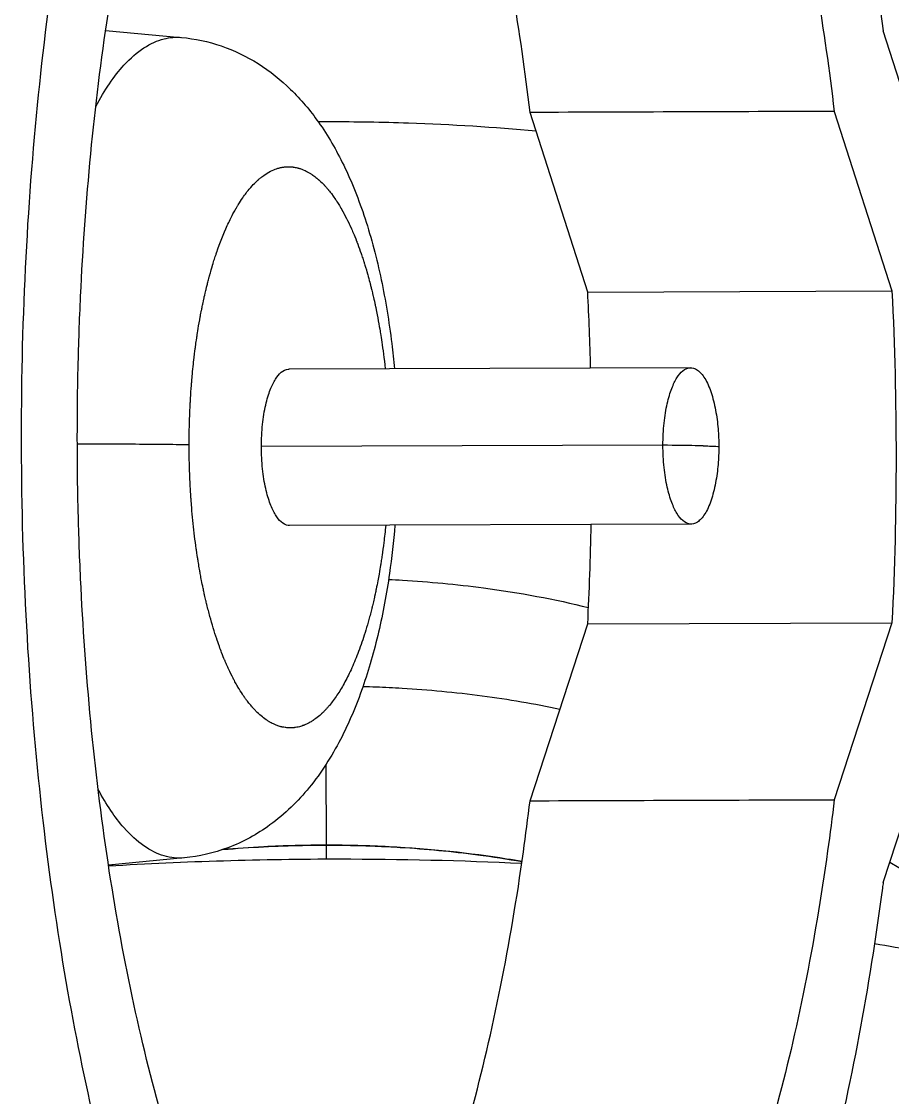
# Model space of a CAD drawing. Header units: millimetres. Extents: x 48717 to 75522, y 76128 to 88842.
# Drawn here: x 57365.8 to 57432.7, y 81405 to 81487.5 of the extents above; entities that cross this region are included whole.
import ezdxf

# ---------------------------------------------------------------- set-up
doc = ezdxf.new("R2010")
doc.units = ezdxf.units.MM
doc.layers.add('Top (Plan) View2-DV20-S1B-001a', color=140, linetype='Continuous')

# ---------------------------------------------------------------- blocks, each defined once
blk = doc.blocks.new('*U750')
at = {"layer": 'Top (Plan) View2-DV20-S1B-001a', "color": 0, "linetype": 'ByBlock', "lineweight": -2}
for p, q in [((57372.287, 81486.843), (57378.066, 81486.322)), ((57436.682, 81472.184), (57431.978, 81486.816)), ((57409.298, 81466.787), (57404.868, 81480.565)), ((57428.22, 81480.647), (57432.65, 81466.869)), ((57409.298, 81466.787), (57432.65, 81466.869)), ((57417.195, 81460.98), (57386.37, 81460.872)), ((57415.073, 81455.032), (57384.248, 81454.924)), ((57417.236, 81448.98), (57386.412, 81448.872)), ((57409.298, 81441.319), (57432.65, 81441.401)), ((57432.65, 81441.401), (57428.221, 81427.837)), ((57404.869, 81427.755), (57409.298, 81441.319)), ((57431.979, 81421.49), (57436.682, 81435.893)), ((57378.284, 81423.366), (57372.511, 81422.804))]:
    blk.add_line(p, q, dxfattribs=at)
for start_param, end_param in [(-1.471952, -1.382193), (-1.772322, -1.654868)]:
    blk.add_ellipse((57393.039, 81454.443), major_axis=(-0.107, 65.698), ratio=0.252256, start_param=start_param, end_param=end_param, dxfattribs=at)
at = {"layer": 'Top (Plan) View2-DV20-S1B-001a', "color": 0, "linetype": 'ByBlock', "lineweight": -2, "extrusion": (0, 0, -1)}
blk.add_ellipse((57416.391, 81454.525), major_axis=(-0.107, 65.698), ratio=0.252256, start_param=1.382193, end_param=1.772322, dxfattribs=at)
at = {"layer": 'Top (Plan) View2-DV20-S1B-001a', "color": 0, "linetype": 'ByBlock', "lineweight": -2}
for points, knots in [([(57394.013, 81549.107), (57394.067, 81549.133), (57394.121, 81549.158), (57395.606, 81549.835), (57397.089, 81550.246), (57400.119, 81550.504), (57401.667, 81550.352), (57404.789, 81549.429), (57406.364, 81548.657), (57409.492, 81546.47), (57411.045, 81545.054), (57414.081, 81541.593), (57415.563, 81539.547), (57418.408, 81534.879), (57419.77, 81532.257), (57422.336, 81526.529), (57423.539, 81523.421), (57425.756, 81516.839), (57426.77, 81513.363), (57428.594, 81506.169), (57429.405, 81502.451), (57430.843, 81494.763), (57431.463, 81490.789), (57431.978, 81486.816)], [-3.843407, -3.843407, -3.843407, -3.843407, -3.832315, -3.832315, -3.537522, -3.537522, -3.242728, -3.242728, -2.947935, -2.947935, -2.653141, -2.653141, -2.358348, -2.358348, -2.063554, -2.063554, -1.768761, -1.768761, -1.473967, -1.473967, -1.179174, -1.179174, -0.873245, -0.873245, -0.873245, -0.873245]), ([(57393.957, 81536.865), (57394.445, 81537.133), (57394.936, 81537.367), (57396.777, 81538.111), (57398.145, 81538.397), (57400.883, 81538.44), (57402.254, 81538.197), (57406.31, 81536.689), (57408.939, 81534.643), (57411.972, 81531.043), (57412.565, 81530.27), (57414.303, 81527.824), (57415.403, 81526.022), (57417.015, 81522.971), (57417.547, 81521.896), (57419.111, 81518.503), (57420.114, 81516.018), (57422.01, 81510.64), (57422.903, 81507.747), (57424.956, 81500.085), (57426.028, 81495.101), (57427.408, 81486.871), (57427.848, 81483.78), (57428.22, 81480.647)], [1.300813, 1.300813, 1.300813, 1.300813, 1.481966, 1.481966, 1.975955, 1.975955, 2.469944, 2.469944, 3.457922, 3.457922, 3.704916, 3.704916, 4.198905, 4.198905, 4.445899, 4.445899, 4.939888, 4.939888, 5.433877, 5.433877, 6.17486, 6.17486, 6.602891, 6.602891, 6.602891, 6.602891]), ([(57404.868, 81480.565), (57404.496, 81483.699), (57404.056, 81486.79), (57402.676, 81495.02), (57401.605, 81500.004), (57399.551, 81507.665), (57398.658, 81510.558), (57397.098, 81514.985), (57396.462, 81516.637), (57395.808, 81518.199)], [-6.602891, -6.602891, -6.602891, -6.602891, -6.17486, -6.17486, -5.433877, -5.433877, -4.939888, -4.939888, -4.620736, -4.620736, -4.620736, -4.620736]), ([(57373.812, 81394.162), (57373.777, 81394.28), (57373.742, 81394.398), (57372.779, 81397.668), (57371.899, 81401.062), (57370.282, 81408.284), (57369.544, 81412.112), (57368.245, 81420.139), (57367.684, 81424.339), (57366.773, 81433.004), (57366.423, 81437.469), (57365.953, 81446.536), (57365.834, 81451.138), (57365.834, 81460.337), (57365.953, 81464.933), (57366.423, 81473.978), (57366.774, 81478.427), (57367.684, 81487.047), (57368.245, 81491.217), (57369.544, 81499.186), (57370.282, 81502.983), (57371.93, 81510.259), (57372.844, 81513.72), (57373.812, 81516.926)], [-3.843407, -3.843407, -3.843407, -3.843407, -3.832315, -3.832315, -3.537522, -3.537522, -3.242728, -3.242728, -2.947935, -2.947935, -2.653141, -2.653141, -2.358348, -2.358348, -2.063554, -2.063554, -1.768761, -1.768761, -1.473967, -1.473967, -1.179174, -1.179174, -0.873245, -0.873245, -0.873245, -0.873245]), ([(57377.626, 81400.057), (57377.296, 81401.108), (57376.974, 81402.184), (57375.81, 81406.283), (57375.028, 81409.458), (57373.625, 81416.078), (57373.005, 81419.523), (57371.413, 81430.104), (57370.711, 81437.488), (57370.286, 81446.617), (57370.224, 81448.438), (57370.098, 81453.857), (57370.098, 81457.413), (57370.223, 81462.826), (57370.286, 81464.644), (57370.542, 81470.109), (57370.801, 81473.767), (57371.502, 81481.015), (57371.943, 81484.605), (57373.271, 81493.36), (57374.268, 81498.414), (57376.113, 81505.816), (57376.846, 81508.405), (57377.626, 81510.85)], [1.300813, 1.300813, 1.300813, 1.300813, 1.481966, 1.481966, 1.975955, 1.975955, 2.469944, 2.469944, 3.457922, 3.457922, 3.704916, 3.704916, 4.198905, 4.198905, 4.445899, 4.445899, 4.939888, 4.939888, 5.433877, 5.433877, 6.17486, 6.17486, 6.602891, 6.602891, 6.602891, 6.602891]), ([(57371.534, 81481.018), (57372.211, 81482.292), (57373.905, 81484.777), (57376.207, 81486.247), (57377.677, 81486.356), (57378.12, 81486.317)], [0.15593087, 0.15593087, 0.15593087, 0.15593087, 0.1875, 0.22916667, 0.2475469, 0.2475469, 0.2475469, 0.2475469]), ([(57378.12, 81486.318), (57379.146, 81486.227), (57380.183, 81486.003), (57382.165, 81485.324), (57383.115, 81484.862), (57384.907, 81483.735), (57385.745, 81483.061), (57387.283, 81481.566), (57387.993, 81480.719), (57389.366, 81478.776), (57390, 81477.676), (57391.191, 81475.223), (57391.731, 81473.858), (57392.69, 81470.93), (57393.103, 81469.36), (57393.779, 81466.156), (57394.049, 81464.513), (57394.33, 81462.196), (57394.399, 81461.551), (57394.458, 81460.901)], [0, 0, 0, 0, 3.608126, 3.608126, 7.303982, 7.303982, 11.179911, 11.179911, 15.31664, 15.31664, 20.085424, 20.085424, 25.380582, 25.380582, 30.830068, 30.830068, 36.072437, 36.072437, 38.064029, 38.064029, 38.064029, 38.064029]), ([(57428.22, 81480.647), (57424.328, 81480.633), (57420.436, 81480.62), (57412.652, 81480.592), (57408.76, 81480.579), (57404.868, 81480.565)], [0, 0, 0, 0, 1.25, 1.25, 2.5, 2.5, 2.5, 2.5]), ([(57378.703, 81455.057), (57378.704, 81455.236), (57378.704, 81455.399), (57378.706, 81455.546), (57378.706, 81455.62), (57378.707, 81455.69), (57378.708, 81455.755), (57378.708, 81455.788), (57378.709, 81455.82), (57378.709, 81455.851), (57378.709, 81455.866), (57378.709, 81455.882), (57378.71, 81455.897), (57378.71, 81455.904), (57378.71, 81455.912), (57378.71, 81455.919), (57378.71, 81455.926), (57378.71, 81455.931), (57378.71, 81455.941), (57378.712, 81456.09), (57378.715, 81456.24), (57378.718, 81456.39), (57378.72, 81456.465), (57378.722, 81456.54), (57378.724, 81456.616), (57378.724, 81456.637), (57378.725, 81456.658), (57378.725, 81456.679), (57378.726, 81456.696), (57378.726, 81456.712), (57378.726, 81456.729), (57378.727, 81456.762), (57378.728, 81456.795), (57378.729, 81456.828), (57378.729, 81456.833), (57378.729, 81456.84), (57378.729, 81456.843), (57378.733, 81456.971), (57378.739, 81457.173), (57378.751, 81457.454), (57378.753, 81457.501), (57378.755, 81457.55), (57378.757, 81457.601), (57378.758, 81457.627), (57378.759, 81457.653), (57378.76, 81457.68), (57378.761, 81457.693), (57378.762, 81457.706), (57378.762, 81457.72), (57378.763, 81457.727), (57378.763, 81457.734), (57378.763, 81457.741), (57378.763, 81457.748), (57378.764, 81457.757), (57378.764, 81457.761), (57378.771, 81457.916), (57378.779, 81458.071), (57378.787, 81458.226), (57378.79, 81458.269), (57378.792, 81458.312), (57378.794, 81458.354), (57378.796, 81458.39), (57378.798, 81458.425), (57378.8, 81458.461), (57378.805, 81458.534), (57378.809, 81458.607), (57378.814, 81458.681), (57378.814, 81458.686), (57378.814, 81458.692), (57378.815, 81458.696), (57378.825, 81458.856), (57378.838, 81459.073), (57378.858, 81459.347), (57378.859, 81459.354), (57378.859, 81459.361), (57378.86, 81459.368), (57378.862, 81459.407), (57378.865, 81459.448), (57378.868, 81459.489), (57378.87, 81459.514), (57378.872, 81459.539), (57378.874, 81459.564), (57378.875, 81459.576), (57378.876, 81459.589), (57378.877, 81459.602), (57378.877, 81459.608), (57378.878, 81459.615), (57378.878, 81459.621), (57378.879, 81459.628), (57378.88, 81459.636), (57378.88, 81459.641), (57378.888, 81459.741), (57378.896, 81459.847), (57378.905, 81459.958), (57378.909, 81460.001), (57378.912, 81460.044), (57378.916, 81460.088), (57378.923, 81460.167), (57378.93, 81460.249), (57378.938, 81460.334), (57378.942, 81460.376), (57378.946, 81460.419), (57378.95, 81460.463), (57378.952, 81460.484), (57378.954, 81460.506), (57378.956, 81460.528), (57378.957, 81460.539), (57378.958, 81460.55), (57378.959, 81460.561), (57378.96, 81460.57), (57378.961, 81460.578), (57378.961, 81460.587), (57378.964, 81460.608), (57378.967, 81460.648), (57378.97, 81460.68), (57378.997, 81460.954), (57379.023, 81461.2), (57379.047, 81461.416), (57379.102, 81461.905), (57379.145, 81462.241), (57379.169, 81462.424), (57379.172, 81462.444), (57379.174, 81462.461), (57379.176, 81462.477), (57379.177, 81462.485), (57379.178, 81462.493), (57379.179, 81462.5), (57379.18, 81462.503), (57379.18, 81462.507), (57379.181, 81462.51), (57379.181, 81462.512), (57379.181, 81462.513), (57379.181, 81462.515), (57379.181, 81462.516), (57379.181, 81462.516), (57379.181, 81462.517), (57379.181, 81462.517), (57379.182, 81462.518), (57379.182, 81462.518), (57379.182, 81462.519), (57379.182, 81462.519), (57379.182, 81462.52), (57379.183, 81462.529), (57379.188, 81462.567), (57379.191, 81462.59), (57379.197, 81462.633), (57379.202, 81462.675), (57379.208, 81462.713), (57379.237, 81462.927), (57379.258, 81463.078), (57379.271, 81463.165), (57379.279, 81463.22), (57379.283, 81463.25), (57379.284, 81463.253), (57379.284, 81463.254), (57379.285, 81463.261), (57379.286, 81463.267), (57379.287, 81463.273), (57379.288, 81463.28), (57379.289, 81463.287), (57379.291, 81463.302), (57379.294, 81463.319), (57379.297, 81463.339), (57379.326, 81463.535), (57379.392, 81463.977), (57379.513, 81464.654), (57379.516, 81464.671), (57379.519, 81464.688), (57379.523, 81464.706), (57379.524, 81464.714), (57379.525, 81464.719), (57379.526, 81464.724), (57379.527, 81464.729), (57379.528, 81464.734), (57379.529, 81464.738), (57379.532, 81464.758), (57379.536, 81464.778), (57379.539, 81464.798), (57379.546, 81464.832), (57379.552, 81464.867), (57379.558, 81464.901), (57379.559, 81464.906), (57379.56, 81464.911), (57379.561, 81464.916), (57379.59, 81465.074), (57379.621, 81465.232), (57379.651, 81465.389), (57379.66, 81465.432), (57379.668, 81465.474), (57379.677, 81465.517), (57379.7, 81465.631), (57379.723, 81465.745), (57379.746, 81465.859), (57379.763, 81465.937), (57379.779, 81466.015), (57379.796, 81466.092), (57379.804, 81466.131), (57379.812, 81466.17), (57379.821, 81466.209), (57379.829, 81466.245), (57379.837, 81466.281), (57379.845, 81466.317), (57379.848, 81466.332), (57379.848, 81466.332), (57379.849, 81466.338), (57379.868, 81466.423), (57379.91, 81466.613), (57379.978, 81466.901), (57379.991, 81466.952), (57380.003, 81467.006), (57380.017, 81467.063), (57380.024, 81467.091), (57380.031, 81467.121), (57380.039, 81467.151), (57380.042, 81467.166), (57380.046, 81467.181), (57380.05, 81467.196), (57380.052, 81467.204), (57380.054, 81467.211), (57380.056, 81467.219), (57380.057, 81467.223), (57380.058, 81467.227), (57380.058, 81467.231), (57380.059, 81467.235), (57380.061, 81467.24), (57380.061, 81467.243), (57380.087, 81467.347), (57380.113, 81467.448), (57380.138, 81467.544), (57380.138, 81467.546), (57380.139, 81467.549), (57380.14, 81467.552), (57380.155, 81467.612), (57380.17, 81467.669), (57380.185, 81467.726), (57380.205, 81467.8), (57380.224, 81467.872), (57380.242, 81467.941), (57380.252, 81467.975), (57380.261, 81468.009), (57380.27, 81468.042), (57380.274, 81468.058), (57380.279, 81468.075), (57380.283, 81468.091), (57380.285, 81468.099), (57380.288, 81468.107), (57380.29, 81468.115), (57380.291, 81468.121), (57380.293, 81468.127), (57380.295, 81468.133), (57380.296, 81468.138), (57380.297, 81468.139), (57380.297, 81468.14), (57380.3, 81468.153), (57380.311, 81468.194), (57380.331, 81468.262), (57380.362, 81468.374), (57380.415, 81468.56), (57380.491, 81468.816), (57380.5, 81468.846), (57380.51, 81468.877), (57380.519, 81468.909), (57380.524, 81468.925), (57380.529, 81468.941), (57380.534, 81468.957), (57380.536, 81468.966), (57380.539, 81468.974), (57380.541, 81468.982), (57380.543, 81468.986), (57380.544, 81468.99), (57380.545, 81468.995), (57380.547, 81468.999), (57380.549, 81469.005), (57380.549, 81469.007), (57380.588, 81469.135), (57380.63, 81469.269), (57380.676, 81469.409), (57380.698, 81469.478), (57380.722, 81469.55), (57380.746, 81469.622), (57380.758, 81469.659), (57380.77, 81469.695), (57380.783, 81469.732), (57380.789, 81469.751), (57380.795, 81469.769), (57380.802, 81469.788), (57380.805, 81469.797), (57380.808, 81469.807), (57380.811, 81469.816), (57380.814, 81469.825), (57380.818, 81469.836), (57380.821, 81469.844), (57381.063, 81470.55), (57381.333, 81471.24), (57381.631, 81471.891), (57381.77, 81472.196), (57381.916, 81472.493), (57382.068, 81472.778), (57382.128, 81472.89), (57382.189, 81473.001), (57382.25, 81473.109), (57382.258, 81473.123), (57382.265, 81473.136), (57382.273, 81473.15), (57382.277, 81473.156), (57382.282, 81473.165), (57382.287, 81473.174), (57382.292, 81473.182), (57382.296, 81473.19), (57382.301, 81473.199), (57382.32, 81473.232), (57382.339, 81473.265), (57382.358, 81473.297), (57382.396, 81473.361), (57382.433, 81473.422), (57382.469, 81473.481), (57382.72, 81473.892), (57382.927, 81474.18), (57383.08, 81474.381), (57383.102, 81474.41), (57383.122, 81474.435), (57383.143, 81474.463), (57383.246, 81474.594), (57383.378, 81474.757), (57383.543, 81474.937), (57383.652, 81475.056), (57383.774, 81475.182), (57383.911, 81475.309), (57383.932, 81475.329), (57383.954, 81475.349), (57383.976, 81475.369), (57383.979, 81475.371), (57383.982, 81475.374), (57383.985, 81475.376), (57383.987, 81475.379), (57383.989, 81475.38), (57383.991, 81475.382), (57383.995, 81475.386), (57384, 81475.39), (57384.004, 81475.393), (57384.012, 81475.401), (57384.02, 81475.408), (57384.029, 81475.416), (57384.062, 81475.445), (57384.096, 81475.474), (57384.129, 81475.502), (57384.196, 81475.558), (57384.262, 81475.611), (57384.329, 81475.661), (57384.662, 81475.912), (57384.992, 81476.094), (57385.315, 81476.215), (57385.379, 81476.239), (57385.447, 81476.261), (57385.513, 81476.281), (57385.557, 81476.294), (57385.601, 81476.306), (57385.645, 81476.317), (57385.647, 81476.317), (57385.65, 81476.318), (57385.652, 81476.319), (57385.737, 81476.34), (57385.823, 81476.356), (57385.908, 81476.369), (57385.945, 81476.374), (57385.982, 81476.379), (57386.019, 81476.383), (57386.021, 81476.383), (57386.021, 81476.383), (57386.022, 81476.383), (57386.022, 81476.383), (57386.022, 81476.384), (57386.023, 81476.384), (57386.025, 81476.384), (57386.027, 81476.384), (57386.03, 81476.384), (57386.036, 81476.385), (57386.044, 81476.386), (57386.053, 81476.387), (57386.102, 81476.392), (57386.199, 81476.401), (57386.343, 81476.401), (57386.346, 81476.401), (57386.35, 81476.401), (57386.354, 81476.401), (57386.357, 81476.401), (57386.359, 81476.401), (57386.362, 81476.401), (57386.367, 81476.401), (57386.372, 81476.401), (57386.377, 81476.401), (57386.386, 81476.4), (57386.396, 81476.4), (57386.405, 81476.4), (57386.407, 81476.4), (57386.408, 81476.4), (57386.41, 81476.4), (57386.446, 81476.399), (57386.48, 81476.397), (57386.513, 81476.395), (57386.546, 81476.393), (57386.577, 81476.39), (57386.606, 81476.387), (57386.621, 81476.386), (57386.634, 81476.384), (57386.648, 81476.383), (57386.654, 81476.382), (57386.661, 81476.381), (57386.667, 81476.38), (57386.671, 81476.38), (57386.674, 81476.379), (57386.677, 81476.379), (57386.678, 81476.379), (57386.68, 81476.379), (57386.681, 81476.378), (57386.683, 81476.378), (57386.684, 81476.378), (57386.686, 81476.378), (57386.793, 81476.364), (57386.899, 81476.343), (57387.004, 81476.317), (57387.025, 81476.312), (57387.046, 81476.306), (57387.067, 81476.3), (57387.098, 81476.292), (57387.13, 81476.282), (57387.161, 81476.273), (57387.171, 81476.27), (57387.181, 81476.266), (57387.19, 81476.263), (57387.193, 81476.262), (57387.193, 81476.262), (57387.194, 81476.262), (57387.195, 81476.262), (57387.196, 81476.261), (57387.197, 81476.261), (57387.202, 81476.259), (57387.208, 81476.257), (57387.215, 81476.255), (57387.273, 81476.236), (57387.398, 81476.196), (57387.585, 81476.11), (57387.601, 81476.103), (57387.618, 81476.095), (57387.636, 81476.086), (57387.643, 81476.083), (57387.651, 81476.079), (57387.658, 81476.075), (57387.664, 81476.072), (57387.671, 81476.069), (57387.677, 81476.066), (57387.68, 81476.065), (57387.682, 81476.064), (57387.684, 81476.063), (57387.687, 81476.061), (57387.69, 81476.06), (57387.693, 81476.058), (57387.702, 81476.054), (57387.711, 81476.049), (57387.72, 81476.044), (57387.756, 81476.026), (57387.791, 81476.007), (57387.824, 81475.989), (57387.891, 81475.952), (57387.952, 81475.916), (57388.007, 81475.881), (57388.035, 81475.863), (57388.062, 81475.846), (57388.087, 81475.829), (57388.1, 81475.821), (57388.112, 81475.813), (57388.124, 81475.804), (57388.13, 81475.8), (57388.136, 81475.796), (57388.142, 81475.792), (57388.145, 81475.79), (57388.147, 81475.788), (57388.15, 81475.786), (57388.152, 81475.785), (57388.153, 81475.784), (57388.155, 81475.783), (57388.156, 81475.782), (57388.157, 81475.782), (57388.159, 81475.78), (57388.172, 81475.772), (57388.184, 81475.763), (57388.197, 81475.754), (57388.302, 81475.679), (57388.405, 81475.6), (57388.505, 81475.518), (57388.533, 81475.495), (57388.561, 81475.472), (57388.589, 81475.448), (57388.595, 81475.442), (57388.602, 81475.436), (57388.609, 81475.43), (57388.611, 81475.429), (57388.613, 81475.427), (57388.614, 81475.426), (57388.616, 81475.424), (57388.619, 81475.422), (57388.622, 81475.419), (57388.625, 81475.416), (57388.628, 81475.414), (57388.632, 81475.411), (57388.634, 81475.409), (57388.636, 81475.407), (57388.639, 81475.405), (57388.661, 81475.385), (57388.682, 81475.366), (57388.702, 81475.348), (57388.866, 81475.201), (57388.973, 81475.09), (57389.029, 81475.031), (57389.036, 81475.023), (57389.042, 81475.017), (57389.048, 81475.011), (57389.049, 81475.01), (57389.05, 81475.008), (57389.052, 81475.007), (57389.053, 81475.005), (57389.056, 81475.002), (57389.06, 81474.998), (57389.066, 81474.991), (57389.073, 81474.984), (57389.08, 81474.977), (57389.106, 81474.949), (57389.133, 81474.92), (57389.159, 81474.89), (57389.212, 81474.832), (57389.264, 81474.772), (57389.316, 81474.711), (57389.323, 81474.702), (57389.331, 81474.693), (57389.338, 81474.684), (57389.356, 81474.662), (57389.375, 81474.64), (57389.393, 81474.618), (57389.405, 81474.603), (57389.418, 81474.587), (57389.431, 81474.571), (57389.443, 81474.556), (57389.455, 81474.542), (57389.466, 81474.527), (57389.469, 81474.523), (57389.469, 81474.523), (57389.47, 81474.522), (57389.511, 81474.471), (57389.671, 81474.279), (57389.932, 81473.895), (57389.934, 81473.893), (57389.935, 81473.89), (57389.937, 81473.888), (57389.954, 81473.863), (57389.972, 81473.836), (57389.99, 81473.808), (57390, 81473.794), (57390.01, 81473.778), (57390.02, 81473.763), (57390.026, 81473.755), (57390.031, 81473.747), (57390.036, 81473.739), (57390.038, 81473.735), (57390.041, 81473.732), (57390.044, 81473.728), (57390.046, 81473.725), (57390.047, 81473.722), (57390.049, 81473.719), (57390.054, 81473.712), (57390.054, 81473.712), (57390.055, 81473.709), (57390.105, 81473.632), (57390.165, 81473.538), (57390.235, 81473.424), (57390.307, 81473.306), (57390.389, 81473.166), (57390.481, 81473.001), (57390.49, 81472.986), (57390.499, 81472.97), (57390.508, 81472.954), (57390.522, 81472.929), (57390.536, 81472.903), (57390.55, 81472.876), (57390.558, 81472.863), (57390.565, 81472.85), (57390.572, 81472.836), (57390.576, 81472.829), (57390.58, 81472.823), (57390.583, 81472.816), (57390.587, 81472.809), (57390.591, 81472.801), (57390.594, 81472.795), (57390.724, 81472.554), (57390.842, 81472.318), (57390.952, 81472.09), (57390.971, 81472.05), (57390.99, 81472.01), (57391.009, 81471.97), (57391.03, 81471.926), (57391.05, 81471.882), (57391.07, 81471.839), (57391.08, 81471.817), (57391.09, 81471.796), (57391.1, 81471.774), (57391.105, 81471.764), (57391.109, 81471.754), (57391.114, 81471.744), (57391.117, 81471.738), (57391.119, 81471.732), (57391.122, 81471.726), (57391.123, 81471.723), (57391.125, 81471.721), (57391.126, 81471.718), (57391.127, 81471.715), (57391.129, 81471.712), (57391.129, 81471.71), (57391.213, 81471.527), (57391.358, 81471.202), (57391.56, 81470.681), (57391.561, 81470.679), (57391.562, 81470.676), (57391.563, 81470.674), (57391.577, 81470.639), (57391.59, 81470.603), (57391.604, 81470.567), (57391.612, 81470.547), (57391.619, 81470.527), (57391.627, 81470.507), (57391.631, 81470.497), (57391.635, 81470.487), (57391.639, 81470.477), (57391.641, 81470.471), (57391.642, 81470.466), (57391.644, 81470.461), (57391.645, 81470.459), (57391.646, 81470.456), (57391.647, 81470.453), (57391.648, 81470.451), (57391.65, 81470.448), (57391.65, 81470.446), (57391.735, 81470.219), (57391.82, 81469.985), (57391.903, 81469.744), (57391.944, 81469.624), (57391.986, 81469.502), (57392.026, 81469.378), (57392.047, 81469.315), (57392.067, 81469.253), (57392.088, 81469.19), (57392.089, 81469.186), (57392.09, 81469.182), (57392.092, 81469.178), (57392.1, 81469.151), (57392.109, 81469.123), (57392.118, 81469.095), (57392.123, 81469.079), (57392.128, 81469.063), (57392.133, 81469.047), (57392.138, 81469.034), (57392.142, 81469.02), (57392.147, 81469.006), (57392.149, 81468.999), (57392.149, 81468.998), (57392.149, 81468.997), (57392.162, 81468.956), (57392.216, 81468.788), (57392.307, 81468.477), (57392.316, 81468.447), (57392.325, 81468.415), (57392.335, 81468.382), (57392.342, 81468.355), (57392.351, 81468.327), (57392.359, 81468.298), (57392.363, 81468.284), (57392.367, 81468.269), (57392.372, 81468.254), (57392.374, 81468.246), (57392.376, 81468.239), (57392.378, 81468.231), (57392.379, 81468.227), (57392.38, 81468.224), (57392.381, 81468.22), (57392.382, 81468.216), (57392.384, 81468.211), (57392.385, 81468.208), (57392.393, 81468.18), (57392.4, 81468.152), (57392.408, 81468.124), (57392.468, 81467.913), (57392.519, 81467.721), (57392.564, 81467.553), (57392.572, 81467.521), (57392.58, 81467.49), (57392.588, 81467.46), (57392.592, 81467.445), (57392.596, 81467.43), (57392.6, 81467.415), (57392.602, 81467.408), (57392.603, 81467.4), (57392.605, 81467.393), (57392.607, 81467.386), (57392.609, 81467.381), (57392.611, 81467.372), (57392.625, 81467.317), (57392.639, 81467.262), (57392.653, 81467.207), (57392.676, 81467.117), (57392.698, 81467.027), (57392.72, 81466.937), (57392.738, 81466.863), (57392.756, 81466.79), (57392.774, 81466.715), (57392.783, 81466.678), (57392.792, 81466.641), (57392.8, 81466.604), (57392.809, 81466.569), (57392.817, 81466.534), (57392.825, 81466.498), (57392.829, 81466.48), (57392.83, 81466.477), (57392.832, 81466.467), (57392.858, 81466.358), (57392.901, 81466.17), (57392.96, 81465.898), (57392.97, 81465.849), (57392.981, 81465.797), (57392.993, 81465.742), (57392.999, 81465.715), (57393.005, 81465.687), (57393.011, 81465.658), (57393.014, 81465.644), (57393.017, 81465.63), (57393.02, 81465.615), (57393.021, 81465.607), (57393.023, 81465.6), (57393.024, 81465.593), (57393.026, 81465.585), (57393.028, 81465.577), (57393.029, 81465.57), (57393.18, 81464.841), (57393.286, 81464.235), (57393.36, 81463.789), (57393.371, 81463.726), (57393.381, 81463.665), (57393.39, 81463.609), (57393.421, 81463.414), (57393.456, 81463.195), (57393.492, 81462.95), (57393.573, 81462.4), (57393.665, 81461.72), (57393.752, 81460.898)], [0, 0, 0, 0, 0.0039063, 0.0039063, 0.0039063, 0.0058594, 0.0058594, 0.0058594, 0.006836, 0.006836, 0.006836, 0.0073242, 0.0073242, 0.0073242, 0.0075684, 0.0075684, 0.0075684, 0.0078125, 0.0078125, 0.0078125, 0.0117188, 0.0117188, 0.0117188, 0.0136719, 0.0136719, 0.0136719, 0.0142165, 0.0142165, 0.0142165, 0.0146485, 0.0146485, 0.0146485, 0.015503, 0.015503, 0.015503, 0.015625, 0.015625, 0.015625, 0.021482, 0.021482, 0.021482, 0.022461, 0.022461, 0.022461, 0.0229493, 0.0229493, 0.0229493, 0.0231934, 0.0231934, 0.0231934, 0.0233155, 0.0233155, 0.0233155, 0.0234375, 0.0234375, 0.0234375, 0.0273438, 0.0273438, 0.0273438, 0.0284132, 0.0284132, 0.0284132, 0.0292969, 0.0292969, 0.0292969, 0.031128, 0.031128, 0.031128, 0.0312501, 0.0312501, 0.0312501, 0.0371094, 0.0371094, 0.0371094, 0.0372551, 0.0372551, 0.0372551, 0.038086, 0.038086, 0.038086, 0.0385743, 0.0385743, 0.0385743, 0.0388184, 0.0388184, 0.0388184, 0.0389405, 0.0389405, 0.0389405, 0.0390626, 0.0390626, 0.0390626, 0.0418914, 0.0418914, 0.0418914, 0.0429688, 0.0429688, 0.0429688, 0.044922, 0.044922, 0.044922, 0.0458985, 0.0458985, 0.0458985, 0.0463868, 0.0463868, 0.0463868, 0.0466309, 0.0466309, 0.0466309, 0.0468141, 0.0468141, 0.0468141, 0.0472876, 0.0472876, 0.0472876, 0.0513458, 0.0513458, 0.0513458, 0.060547, 0.060547, 0.060547, 0.0615236, 0.0615236, 0.0615236, 0.0620118, 0.0620118, 0.0620118, 0.062256, 0.062256, 0.062256, 0.0623706, 0.0623706, 0.0623706, 0.062428, 0.062428, 0.062428, 0.0624567, 0.0624567, 0.0624567, 0.0624853, 0.0624853, 0.0624853, 0.062788, 0.062788, 0.062788, 0.0633459, 0.0633459, 0.0633459, 0.0664064, 0.0664064, 0.0664064, 0.0683595, 0.0683595, 0.0683595, 0.0688478, 0.0688478, 0.0688478, 0.0693361, 0.0693361, 0.0693361, 0.0703126, 0.0703126, 0.0703126, 0.0800783, 0.0800783, 0.0800783, 0.0803224, 0.0803224, 0.0803224, 0.0804445, 0.0804445, 0.0804445, 0.0805666, 0.0805666, 0.0805666, 0.0810548, 0.0810548, 0.0810548, 0.0819047, 0.0819047, 0.0819047, 0.0820314, 0.0820314, 0.0820314, 0.0859377, 0.0859377, 0.0859377, 0.0869958, 0.0869958, 0.0869958, 0.0898439, 0.0898439, 0.0898439, 0.091797, 0.091797, 0.091797, 0.0927736, 0.0927736, 0.0927736, 0.0936891, 0.0936891, 0.0936891, 0.0940592, 0.0940592, 0.0940592, 0.0996096, 0.0996096, 0.0996096, 0.1005861, 0.1005861, 0.1005861, 0.1010744, 0.1010744, 0.1010744, 0.1013185, 0.1013185, 0.1013185, 0.1014406, 0.1014406, 0.1014406, 0.1015017, 0.1015017, 0.1015017, 0.1015627, 0.1015627, 0.1015627, 0.1039283, 0.1039283, 0.1039283, 0.1039964, 0.1039964, 0.1039964, 0.1054689, 0.1054689, 0.1054689, 0.1074221, 0.1074221, 0.1074221, 0.1083986, 0.1083986, 0.1083986, 0.1088869, 0.1088869, 0.1088869, 0.1091311, 0.1091311, 0.1091311, 0.1093142, 0.1093142, 0.1093142, 0.1094844, 0.1094844, 0.1094844, 0.112038, 0.112038, 0.112038, 0.1162112, 0.1162112, 0.1162112, 0.1166994, 0.1166994, 0.1166994, 0.1169436, 0.1169436, 0.1169436, 0.1170656, 0.1170656, 0.1170656, 0.1171267, 0.1171267, 0.1171267, 0.1171877, 0.1171877, 0.1171877, 0.121094, 0.121094, 0.121094, 0.1230471, 0.1230471, 0.1230471, 0.1240237, 0.1240237, 0.1240237, 0.124512, 0.124512, 0.124512, 0.1247561, 0.1247561, 0.1247561, 0.1250002, 0.1250002, 0.1250002, 0.1462859, 0.1462859, 0.1462859, 0.1562503, 0.1562503, 0.1562503, 0.1601565, 0.1601565, 0.1601565, 0.1606448, 0.1606448, 0.1606448, 0.160889, 0.160889, 0.160889, 0.1611331, 0.1611331, 0.1611331, 0.1621097, 0.1621097, 0.1621097, 0.1640628, 0.1640628, 0.1640628, 0.1777347, 0.1777347, 0.1777347, 0.1796878, 0.1796878, 0.1796878, 0.1891039, 0.1891039, 0.1891039, 0.1953129, 0.1953129, 0.1953129, 0.1962894, 0.1962894, 0.1962894, 0.1964115, 0.1964115, 0.1964115, 0.1965336, 0.1965336, 0.1965336, 0.1967777, 0.1967777, 0.1967777, 0.197266, 0.197266, 0.197266, 0.1992191, 0.1992191, 0.1992191, 0.2031254, 0.2031254, 0.2031254, 0.2226567, 0.2226567, 0.2226567, 0.2265629, 0.2265629, 0.2265629, 0.2291689, 0.2291689, 0.2291689, 0.2293016, 0.2293016, 0.2293016, 0.2343754, 0.2343754, 0.2343754, 0.2365727, 0.2365727, 0.2365727, 0.2366948, 0.2366948, 0.2366948, 0.2368168, 0.2368168, 0.2368168, 0.2373051, 0.2373051, 0.2373051, 0.2382817, 0.2382817, 0.2382817, 0.2431645, 0.2431645, 0.2431645, 0.2432866, 0.2432866, 0.2432866, 0.2434087, 0.2434087, 0.2434087, 0.2436528, 0.2436528, 0.2436528, 0.2441411, 0.2441411, 0.2441411, 0.2442112, 0.2442112, 0.2442112, 0.2460942, 0.2460942, 0.2460942, 0.2480473, 0.2480473, 0.2480473, 0.2490239, 0.2490239, 0.2490239, 0.2495122, 0.2495122, 0.2495122, 0.2497563, 0.2497563, 0.2497563, 0.2498784, 0.2498784, 0.2498784, 0.2500005, 0.2500005, 0.2500005, 0.2565041, 0.2565041, 0.2565041, 0.257813, 0.257813, 0.257813, 0.2597661, 0.2597661, 0.2597661, 0.2603765, 0.2603765, 0.2603765, 0.2605596, 0.2605596, 0.2605596, 0.2607427, 0.2607427, 0.2607427, 0.2617192, 0.2617192, 0.2617192, 0.2695318, 0.2695318, 0.2695318, 0.2702163, 0.2702163, 0.2702163, 0.2705083, 0.2705083, 0.2705083, 0.2707525, 0.2707525, 0.2707525, 0.2708377, 0.2708377, 0.2708377, 0.2709966, 0.2709966, 0.2709966, 0.2714849, 0.2714849, 0.2714849, 0.273438, 0.273438, 0.273438, 0.2773443, 0.2773443, 0.2773443, 0.2792974, 0.2792974, 0.2792974, 0.280274, 0.280274, 0.280274, 0.2807622, 0.2807622, 0.2807622, 0.2810064, 0.2810064, 0.2810064, 0.2811285, 0.2811285, 0.2811285, 0.2812505, 0.2812505, 0.2812505, 0.2820907, 0.2820907, 0.2820907, 0.289063, 0.289063, 0.289063, 0.2910162, 0.2910162, 0.2910162, 0.2915044, 0.2915044, 0.2915044, 0.2916265, 0.2916265, 0.2916265, 0.2917486, 0.2917486, 0.2917486, 0.2918905, 0.2918905, 0.2918905, 0.2919927, 0.2919927, 0.2919927, 0.2929693, 0.2929693, 0.2929693, 0.3007818, 0.3007818, 0.3007818, 0.3017584, 0.3017584, 0.3017584, 0.3020025, 0.3020025, 0.3020025, 0.3022467, 0.3022467, 0.3022467, 0.3027349, 0.3027349, 0.3027349, 0.3046881, 0.3046881, 0.3046881, 0.3085943, 0.3085943, 0.3085943, 0.3091634, 0.3091634, 0.3091634, 0.3105475, 0.3105475, 0.3105475, 0.311524, 0.311524, 0.311524, 0.3124395, 0.3124395, 0.3124395, 0.3126541, 0.3126541, 0.3126541, 0.3261725, 0.3261725, 0.3261725, 0.3262513, 0.3262513, 0.3262513, 0.327149, 0.327149, 0.327149, 0.3276373, 0.3276373, 0.3276373, 0.3278815, 0.3278815, 0.3278815, 0.3280035, 0.3280035, 0.3280035, 0.3280951, 0.3280951, 0.3280951, 0.3282989, 0.3282989, 0.3282989, 0.3346155, 0.3346155, 0.3346155, 0.3411774, 0.3411774, 0.3411774, 0.3417975, 0.3417975, 0.3417975, 0.3427741, 0.3427741, 0.3427741, 0.3432624, 0.3432624, 0.3432624, 0.3435065, 0.3435065, 0.3435065, 0.3437506, 0.3437506, 0.3437506, 0.353712, 0.353712, 0.353712, 0.3554694, 0.3554694, 0.3554694, 0.3574225, 0.3574225, 0.3574225, 0.3583991, 0.3583991, 0.3583991, 0.3588618, 0.3588618, 0.3588618, 0.3591315, 0.3591315, 0.3591315, 0.3592536, 0.3592536, 0.3592536, 0.3593757, 0.3593757, 0.3593757, 0.3730476, 0.3730476, 0.3730476, 0.373111, 0.373111, 0.373111, 0.3740241, 0.3740241, 0.3740241, 0.3745124, 0.3745124, 0.3745124, 0.3747566, 0.3747566, 0.3747566, 0.3748786, 0.3748786, 0.3748786, 0.3749397, 0.3749397, 0.3749397, 0.3750007, 0.3750007, 0.3750007, 0.3828132, 0.3828132, 0.3828132, 0.3867195, 0.3867195, 0.3867195, 0.3886726, 0.3886726, 0.3886726, 0.3887956, 0.3887956, 0.3887956, 0.3896492, 0.3896492, 0.3896492, 0.3901374, 0.3901374, 0.3901374, 0.3905647, 0.3905647, 0.3905647, 0.3907616, 0.3907616, 0.3907616, 0.3968672, 0.3968672, 0.3968672, 0.3974617, 0.3974617, 0.3974617, 0.39795, 0.39795, 0.39795, 0.3981941, 0.3981941, 0.3981941, 0.3983162, 0.3983162, 0.3983162, 0.3983772, 0.3983772, 0.3983772, 0.3984382, 0.3984382, 0.3984382, 0.3991136, 0.3991136, 0.3991136, 0.4042976, 0.4042976, 0.4042976, 0.4052742, 0.4052742, 0.4052742, 0.4057625, 0.4057625, 0.4057625, 0.4060066, 0.4060066, 0.4060066, 0.4062508, 0.4062508, 0.4062508, 0.4077442, 0.4077442, 0.4077442, 0.410157, 0.410157, 0.410157, 0.4121101, 0.4121101, 0.4121101, 0.4130867, 0.4130867, 0.4130867, 0.4140022, 0.4140022, 0.4140022, 0.4144897, 0.4144897, 0.4144897, 0.4199227, 0.4199227, 0.4199227, 0.4208992, 0.4208992, 0.4208992, 0.4213875, 0.4213875, 0.4213875, 0.4216316, 0.4216316, 0.4216316, 0.4217537, 0.4217537, 0.4217537, 0.4218758, 0.4218758, 0.4218758, 0.4355477, 0.4355477, 0.4355477, 0.4374906, 0.4374906, 0.4374906, 0.4443143, 0.4443143, 0.4443143, 0.4596962, 0.4596962, 0.4596962, 0.4596962]), ([(57384.248, 81454.924), (57384.248, 81455.501), (57384.279, 81456.077), (57384.393, 81457.159), (57384.476, 81457.664), (57384.68, 81458.562), (57384.8, 81458.955), (57385.05, 81459.611), (57385.181, 81459.873), (57385.458, 81460.315), (57385.606, 81460.496), (57385.935, 81460.765), (57386.118, 81460.853), (57386.329, 81460.871), (57386.349, 81460.872), (57386.37, 81460.872)], [0.7994081, 0.7994081, 0.7994081, 0.7994081, 0.8660254, 0.8660254, 0.9326427, 0.9326427, 0.9992601, 0.9992601, 1.0658774, 1.0658774, 1.1324948, 1.1324948, 1.1991121, 1.1991121, 1.206295, 1.206295, 1.206295, 1.206295]), ([(57378.703, 81455.057), (57378.301, 81455.066), (57377.694, 81455.076), (57376.453, 81455.089), (57375.984, 81455.093), (57374.71, 81455.102), (57373.853, 81455.106), (57372.045, 81455.113), (57371.094, 81455.115), (57370.146, 81455.115), (57370.133, 81455.115), (57370.119, 81455.115)], [0, 0, 0, 0, 0.25, 0.25, 0.375, 0.375, 0.5625, 0.5625, 0.75, 0.75, 0.7527065, 0.7527065, 0.7527065, 0.7527065]), ([(57393.794, 81448.898), (57393.746, 81448.418), (57393.696, 81447.978), (57393.601, 81447.222), (57393.556, 81446.898), (57393.492, 81446.454), (57393.471, 81446.314), (57393.44, 81446.113), (57393.424, 81446.016), (57393.407, 81445.907), (57393.398, 81445.853), (57393.394, 81445.827), (57393.392, 81445.816), (57393.391, 81445.808), (57393.39, 81445.803), (57393.367, 81445.662), (57393.33, 81445.438), (57393.222, 81444.83), (57393.151, 81444.446), (57393.034, 81443.881), (57393.01, 81443.764), (57392.981, 81443.628), (57392.977, 81443.613), (57392.971, 81443.583), (57392.969, 81443.574), (57392.962, 81443.542), (57392.948, 81443.478), (57392.897, 81443.249), (57392.853, 81443.057), (57392.802, 81442.841), (57392.778, 81442.738), (57392.754, 81442.639), (57392.742, 81442.591), (57392.738, 81442.576), (57392.73, 81442.541), (57392.691, 81442.385), (57392.615, 81442.086), (57392.539, 81441.801), (57392.46, 81441.515), (57392.423, 81441.383), (57392.307, 81440.981), (57392.228, 81440.721), (57391.987, 81439.963), (57391.821, 81439.49), (57391.48, 81438.603), (57391.305, 81438.19), (57390.953, 81437.426), (57390.776, 81437.076), (57390.418, 81436.428), (57390.236, 81436.13), (57389.862, 81435.573), (57389.671, 81435.315), (57389.418, 81435.012), (57389.342, 81434.923), (57389.251, 81434.821), (57389.199, 81434.765), (57389.174, 81434.737), (57389.16, 81434.723), (57389.159, 81434.722), (57389.137, 81434.699), (57389.1, 81434.66), (57389.02, 81434.579), (57388.99, 81434.549), (57388.937, 81434.498), (57388.909, 81434.472), (57388.874, 81434.439), (57388.858, 81434.424), (57388.848, 81434.415), (57388.842, 81434.409), (57388.686, 81434.267), (57388.552, 81434.159), (57388.382, 81434.031), (57388.33, 81433.994), (57388.26, 81433.946), (57388.227, 81433.924), (57388.192, 81433.9), (57388.175, 81433.89), (57388.167, 81433.884), (57388.163, 81433.882), (57388.161, 81433.881), (57388.16, 81433.88), (57388.113, 81433.85), (57388.032, 81433.798), (57387.854, 81433.702), (57387.785, 81433.667), (57387.667, 81433.612), (57387.625, 81433.594), (57387.558, 81433.566), (57387.524, 81433.553), (57387.483, 81433.537), (57387.461, 81433.529), (57387.451, 81433.525), (57387.446, 81433.523), (57387.443, 81433.522), (57387.441, 81433.522), (57387.317, 81433.477), (57387.13, 81433.422), (57386.909, 81433.38), (57386.798, 81433.365), (57386.735, 81433.357), (57386.704, 81433.354), (57386.688, 81433.353), (57386.686, 81433.353), (57386.656, 81433.35), (57386.54, 81433.337), (57386.311, 81433.347), (57386.284, 81433.349), (57386.253, 81433.351), (57386.249, 81433.352), (57386.242, 81433.352), (57386.24, 81433.352), (57386.232, 81433.353), (57386.215, 81433.354), (57386.157, 81433.36), (57386.108, 81433.366), (57385.997, 81433.382), (57385.933, 81433.394), (57385.852, 81433.411), (57385.827, 81433.416), (57385.802, 81433.422), (57385.799, 81433.423), (57385.796, 81433.424), (57385.795, 81433.424), (57385.792, 81433.425), (57385.787, 81433.426), (57385.768, 81433.431), (57385.725, 81433.441), (57385.686, 81433.452), (57385.561, 81433.488), (57385.469, 81433.521), (57385.222, 81433.618), (57385.095, 81433.682), (57384.961, 81433.754), (57384.926, 81433.774), (57384.896, 81433.791), (57384.893, 81433.793), (57384.89, 81433.795), (57384.889, 81433.795), (57384.887, 81433.796), (57384.88, 81433.8), (57384.857, 81433.814), (57384.802, 81433.847), (57384.62, 81433.962), (57384.323, 81434.178), (57383.995, 81434.468), (57383.768, 81434.697), (57383.64, 81434.835), (57383.576, 81434.907), (57383.544, 81434.943), (57383.543, 81434.944), (57383.539, 81434.949), (57383.473, 81435.022), (57383.282, 81435.257), (57383.203, 81435.356), (57383.064, 81435.544), (57383.014, 81435.613), (57382.933, 81435.727), (57382.892, 81435.787), (57382.841, 81435.862), (57382.815, 81435.9), (57382.801, 81435.921), (57382.795, 81435.931), (57382.791, 81435.937), (57382.79, 81435.939), (57382.683, 81436.099), (57382.57, 81436.278), (57382.392, 81436.581), (57382.331, 81436.687), (57382.237, 81436.856), (57382.19, 81436.943), (57382.134, 81437.048), (57382.106, 81437.102), (57382.094, 81437.125), (57382.086, 81437.14), (57382.081, 81437.149), (57381.965, 81437.372), (57381.854, 81437.598), (57381.689, 81437.953), (57381.634, 81438.074), (57381.552, 81438.259), (57381.512, 81438.352), (57381.465, 81438.463), (57381.438, 81438.525), (57381.426, 81438.555), (57381.419, 81438.571), (57381.418, 81438.574), (57381.368, 81438.693), (57381.292, 81438.879), (57381.14, 81439.273), (57381.084, 81439.423), (57380.991, 81439.679), (57380.959, 81439.769), (57380.908, 81439.913), (57380.883, 81439.987), (57380.852, 81440.076), (57380.837, 81440.122), (57380.829, 81440.145), (57380.826, 81440.155), (57380.823, 81440.162), (57380.822, 81440.166), (57380.634, 81440.724), (57380.458, 81441.303), (57380.214, 81442.198), (57380.136, 81442.5), (57380.047, 81442.864), (57380.034, 81442.921), (57380.019, 81442.984), (57380.017, 81442.99), (57380.016, 81442.993), (57380.015, 81442.998), (57380.007, 81443.031), (57379.996, 81443.077), (57379.96, 81443.23), (57379.926, 81443.376), (57379.862, 81443.662), (57379.839, 81443.768), (57379.801, 81443.945), (57379.788, 81444.006), (57379.761, 81444.136), (57379.751, 81444.181), (57379.7, 81444.428), (57379.665, 81444.607), (57379.603, 81444.924), (57379.578, 81445.063), (57379.553, 81445.197), (57379.549, 81445.219), (57379.545, 81445.24), (57379.543, 81445.254), (57379.541, 81445.265), (57379.532, 81445.315), (57379.51, 81445.435), (57379.461, 81445.716), (57379.405, 81446.053), (57379.364, 81446.31), (57379.348, 81446.411), (57379.349, 81446.41), (57379.348, 81446.414), (57379.346, 81446.427), (57379.343, 81446.447), (57379.329, 81446.534), (57379.31, 81446.661), (57379.269, 81446.937), (57379.254, 81447.044), (57379.228, 81447.225), (57379.215, 81447.321), (57379.198, 81447.443), (57379.19, 81447.506), (57379.185, 81447.54), (57379.183, 81447.556), (57379.182, 81447.566), (57379.182, 81447.569), (57379.096, 81448.217), (57379.023, 81448.864), (57378.932, 81449.827), (57378.905, 81450.147), (57378.874, 81450.544), (57378.865, 81450.663), (57378.855, 81450.791), (57378.852, 81450.841), (57378.85, 81450.861), (57378.85, 81450.871), (57378.848, 81450.89), (57378.84, 81451.005), (57378.83, 81451.154), (57378.81, 81451.469), (57378.799, 81451.652), (57378.787, 81451.885), (57378.786, 81451.911), (57378.783, 81451.964), (57378.782, 81451.982), (57378.779, 81452.044), (57378.773, 81452.168), (57378.767, 81452.289), (57378.749, 81452.69), (57378.738, 81452.994), (57378.727, 81453.357), (57378.725, 81453.437), (57378.723, 81453.517), (57378.723, 81453.53), (57378.722, 81453.538), (57378.722, 81453.553), (57378.721, 81453.591), (57378.719, 81453.686), (57378.717, 81453.77), (57378.711, 81454.042), (57378.709, 81454.232), (57378.703, 81454.723), (57378.703, 81454.942), (57378.703, 81455.057)], [0.5380673, 0.5380673, 0.5380673, 0.5380673, 0.5468758, 0.5468758, 0.5546883, 0.5546883, 0.5585946, 0.5585946, 0.5605477, 0.5615243, 0.5620125, 0.5622567, 0.5623787, 0.5623787, 0.5625008, 0.5625008, 0.5703133, 0.5703133, 0.5781258, 0.5781258, 0.5800789, 0.5800789, 0.580323, 0.580323, 0.5805672, 0.5805672, 0.5810555, 0.582032, 0.5859383, 0.5859383, 0.5878914, 0.588868, 0.588868, 0.5893562, 0.5893562, 0.5898445, 0.5937508, 0.597657, 0.597657, 0.6015632, 0.6015632, 0.6093757, 0.6093757, 0.6250007, 0.6250007, 0.6406257, 0.6406257, 0.6562506, 0.6562506, 0.6718756, 0.6718756, 0.6875006, 0.6875006, 0.6914068, 0.6933599, 0.6943365, 0.695252, 0.695252, 0.6953131, 0.6953131, 0.6992193, 0.6992193, 0.7011724, 0.7011724, 0.702149, 0.7026373, 0.7028814, 0.7028814, 0.7031256, 0.7031256, 0.710938, 0.710938, 0.7148443, 0.7148443, 0.7167974, 0.717774, 0.7182622, 0.7185064, 0.7186285, 0.7186285, 0.7187505, 0.7187505, 0.726563, 0.726563, 0.7304693, 0.7304693, 0.7324224, 0.7324224, 0.7333989, 0.7338872, 0.7341314, 0.7342534, 0.7343145, 0.7343145, 0.7343755, 0.7343755, 0.742188, 0.7460942, 0.7480473, 0.7490239, 0.7499394, 0.7499394, 0.7500005, 0.7500005, 0.757813, 0.757813, 0.7587895, 0.7587895, 0.7589116, 0.7589116, 0.7590337, 0.7590337, 0.7592778, 0.7597661, 0.7617192, 0.7617192, 0.7656254, 0.7656254, 0.7675786, 0.7675786, 0.7678227, 0.7678227, 0.7678837, 0.7678837, 0.7679448, 0.7680668, 0.7685551, 0.7695317, 0.7695317, 0.7734379, 0.7734379, 0.7812504, 0.7812504, 0.7851566, 0.7851566, 0.7856449, 0.785706, 0.785706, 0.785767, 0.785767, 0.7861332, 0.7871098, 0.7890629, 0.7968754, 0.8046879, 0.8085941, 0.8105472, 0.8124698, 0.8124698, 0.8125003, 0.8125003, 0.8203128, 0.8203128, 0.8242191, 0.8242191, 0.8261722, 0.8261722, 0.8271488, 0.827637, 0.8278812, 0.8280032, 0.8280948, 0.8280948, 0.8281253, 0.8281253, 0.8359378, 0.8359378, 0.839844, 0.839844, 0.8417972, 0.8427737, 0.843262, 0.8435062, 0.8435062, 0.8437503, 0.8437503, 0.8515628, 0.8515628, 0.855469, 0.855469, 0.8574221, 0.8583987, 0.858887, 0.8593142, 0.8593142, 0.8593753, 0.8593753, 0.8671877, 0.8671877, 0.871094, 0.871094, 0.8730471, 0.8730471, 0.8740237, 0.874512, 0.8747561, 0.8748782, 0.8749392, 0.8749392, 0.8750002, 0.8750002, 0.8906252, 0.8906252, 0.8984377, 0.8984377, 0.8999025, 0.8999025, 0.9000246, 0.9000246, 0.9001467, 0.9003908, 0.9023439, 0.9023439, 0.9062502, 0.9062502, 0.9082033, 0.9082033, 0.9091799, 0.9091799, 0.9101564, 0.9101564, 0.9140627, 0.9140627, 0.9179689, 0.9179689, 0.9184572, 0.9187013, 0.9187013, 0.9189455, 0.9189455, 0.919922, 0.9218751, 0.9257814, 0.9281007, 0.9281007, 0.9282228, 0.9282228, 0.9287111, 0.9296876, 0.9296876, 0.9335939, 0.9335939, 0.935547, 0.935547, 0.9365236, 0.9370118, 0.937256, 0.937378, 0.9374696, 0.9374696, 0.9375001, 0.9375001, 0.9531251, 0.9531251, 0.9609376, 0.9609376, 0.9628907, 0.9638673, 0.9641114, 0.9641114, 0.9643555, 0.9643555, 0.9648438, 0.9687501, 0.9687501, 0.9726563, 0.9726563, 0.9731446, 0.9731446, 0.9736329, 0.9736329, 0.9746094, 0.9765625, 0.9765625, 0.984375, 0.984375, 0.9863282, 0.9865723, 0.9865723, 0.9866944, 0.9866944, 0.9868164, 0.9873047, 0.9882813, 0.9882813, 0.9921875, 0.9921875, 1, 1, 1, 1]), ([(57386.412, 81448.872), (57386.377, 81448.872), (57386.343, 81448.874), (57386.118, 81448.904), (57385.935, 81449.002), (57385.606, 81449.287), (57385.458, 81449.474), (57385.181, 81449.93), (57385.05, 81450.198), (57384.8, 81450.866), (57384.68, 81451.264), (57384.476, 81452.172), (57384.393, 81452.681), (57384.279, 81453.769), (57384.248, 81454.346), (57384.248, 81454.924)], [0.3877222, 0.3877222, 0.3877222, 0.3877222, 0.399704, 0.399704, 0.4663214, 0.4663214, 0.5329387, 0.5329387, 0.599556, 0.599556, 0.6661734, 0.6661734, 0.7327907, 0.7327907, 0.7994081, 0.7994081, 0.7994081, 0.7994081]), ([(57418.149, 81454.984), (57417.968, 81454.988), (57417.164, 81455.005), (57416.049, 81455.021), (57415.073, 81455.032)], [0, 0, 0, 0, 0.25, 1, 1, 1, 1]), ([(57418.149, 81454.984), (57418.33, 81454.979), (57418.979, 81454.962), (57419.307, 81454.943), (57419.358, 81454.929)], [0, 0, 0, 0, 0.25, 1, 1, 1, 1]), ([(57394.501, 81448.901), (57394.395, 81447.644), (57394.254, 81446.403), (57393.856, 81443.647), (57393.576, 81442.141), (57392.896, 81439.227), (57392.492, 81437.809), (57391.534, 81435.057), (57390.974, 81433.724), (57389.635, 81431.146), (57388.851, 81429.91), (57387.054, 81427.709), (57386.062, 81426.738), (57383.926, 81425.189), (57382.836, 81424.586), (57380.606, 81423.747), (57379.467, 81423.478), (57378.341, 81423.371)], [5.7922, 5.7922, 5.7922, 5.7922, 9.642821, 9.642821, 14.560858, 14.560858, 19.591823, 19.591823, 24.876978, 24.876978, 30.366372, 30.366372, 35.522277, 35.522277, 39.878016, 39.878016, 43.845756, 43.845756, 43.845756, 43.845756]), ([(57378.341, 81423.371), (57377.828, 81423.322), (57376.284, 81423.463), (57373.976, 81425.048), (57372.343, 81427.465), (57371.718, 81428.62)], [0.74937387, 0.74937387, 0.74937387, 0.74937387, 0.77083333, 0.8125, 0.84121979, 0.84121979, 0.84121979, 0.84121979]), ([(57428.221, 81427.837), (57428.063, 81426.518), (57427.894, 81425.208), (57427.217, 81420.366), (57426.632, 81416.904), (57425.296, 81410.241), (57424.546, 81407.039), (57422.081, 81397.966), (57420.154, 81392.628), (57417.547, 81387.1), (57417.015, 81386.051), (57415.403, 81383.078), (57414.304, 81381.324), (57412.566, 81378.962), (57411.972, 81378.219), (57410.152, 81376.147), (57408.889, 81374.975), (57406.292, 81373.104), (57404.958, 81372.407), (57401.577, 81371.314), (57399.508, 81371.244), (57396.283, 81372.072), (57395.11, 81372.574), (57393.958, 81373.262)], [1.300813, 1.300813, 1.300813, 1.300813, 1.481966, 1.481966, 1.975955, 1.975955, 2.469944, 2.469944, 3.457922, 3.457922, 3.704916, 3.704916, 4.198905, 4.198905, 4.445899, 4.445899, 4.939888, 4.939888, 5.433877, 5.433877, 6.17486, 6.17486, 6.602891, 6.602891, 6.602891, 6.602891]), ([(57395.844, 81390.64), (57397.497, 81394.522), (57399.03, 81398.991), (57401.194, 81406.958), (57401.944, 81410.159), (57403.28, 81416.822), (57403.865, 81420.284), (57404.542, 81425.126), (57404.711, 81426.437), (57404.869, 81427.755)], [-3.277259, -3.277259, -3.277259, -3.277259, -2.469944, -2.469944, -1.975955, -1.975955, -1.481966, -1.481966, -1.300813, -1.300813, -1.300813, -1.300813]), ([(57431.979, 81421.49), (57431.96, 81421.346), (57431.942, 81421.203), (57431.419, 81417.256), (57430.816, 81413.452), (57429.403, 81405.971), (57428.594, 81402.295), (57426.771, 81395.191), (57425.756, 81391.763), (57423.539, 81385.285), (57422.336, 81382.236), (57419.77, 81376.631), (57418.407, 81374.075), (57415.563, 81369.543), (57414.081, 81367.569), (57411.045, 81364.252), (57409.492, 81362.911), (57406.364, 81360.874), (57404.79, 81360.179), (57401.667, 81359.404), (57400.117, 81359.325), (57397.031, 81359.738), (57395.497, 81360.25), (57394.015, 81361.017)], [-3.843407, -3.843407, -3.843407, -3.843407, -3.832315, -3.832315, -3.537522, -3.537522, -3.242728, -3.242728, -2.947935, -2.947935, -2.653141, -2.653141, -2.358348, -2.358348, -2.063554, -2.063554, -1.768761, -1.768761, -1.473967, -1.473967, -1.179174, -1.179174, -0.873245, -0.873245, -0.873245, -0.873245])]:
    blk.add_open_spline(points, degree=3, knots=knots, dxfattribs=at)
for points in [[(57415.073, 81455.032), (57415.073, 81455.609), (57415.134, 81456.762), (57415.384, 81458.277), (57415.744, 81459.456), (57416.136, 81460.243), (57416.577, 81460.784), (57417.125, 81461.05), (57417.72, 81460.882), (57418.302, 81460.224), (57418.791, 81459.125), (57419.137, 81457.749), (57419.324, 81456.277), (57419.358, 81455.378), (57419.358, 81454.929)], [(57419.358, 81454.929), (57419.358, 81454.48), (57419.324, 81453.582), (57419.137, 81452.12), (57418.791, 81450.76), (57418.302, 81449.684), (57417.72, 81449.054), (57417.125, 81448.915), (57416.577, 81449.207), (57416.136, 81449.77), (57415.744, 81450.575), (57415.384, 81451.771), (57415.134, 81453.299), (57415.073, 81454.454), (57415.073, 81455.032)], [(57404.869, 81427.755), (57412.653, 81427.783), (57420.437, 81427.81), (57428.221, 81427.837)]]:
    blk.add_open_spline(points, degree=3, dxfattribs=at)
blk = doc.blocks.new('*U771')
at = {"layer": 'Top (Plan) View2-DV20-S1B-001a', "color": 0, "linetype": 'ByBlock', "lineweight": -2}
for p, q in [((57389.247, 81424.351), (57389.225, 81430.569)), ((57424.384, 81427.824), (57424.384, 81427.824)), ((57389.252, 81423.289), (57389.247, 81424.345)), ((57449.982, 81412.658), (57432.481, 81423.027))]:
    blk.add_line(p, q, dxfattribs=at)
for points, knots in [([(57405.33, 81479.13), (57402.126, 81479.421), (57398.855, 81479.625), (57393.509, 81479.806), (57391.491, 81479.839), (57389.167, 81479.841), (57388.891, 81479.84), (57388.614, 81479.839)], [6.999224, 6.999224, 6.999224, 6.999224, 8.000562, 8.000562, 8.61605, 8.61605, 8.699206, 8.699206, 8.699206, 8.699206]), ([(57394.012, 81444.741), (57394.367, 81444.723), (57394.723, 81444.703), (57395.081, 81444.681), (57397.117, 81444.557), (57399.206, 81444.364), (57401.292, 81444.089), (57404.043, 81443.727), (57406.789, 81443.222), (57409.357, 81442.571)], [0.2144238, 0.2144238, 0.2144238, 0.2144238, 0.2601495, 0.2601495, 0.2601495, 0.520299, 0.520299, 0.520299, 0.8632682, 0.8632682, 0.8632682, 0.8632682]), ([(57392.048, 81436.533), (57392.382, 81436.523), (57393.373, 81436.489), (57396.378, 81436.338), (57401.149, 81435.897), (57405.223, 81435.204), (57407.163, 81434.782)], [0.01548654, 0.01548654, 0.01548654, 0.01548654, 0.02083333, 0.03125, 0.0625, 0.0930086, 0.0930086, 0.0930086, 0.0930086]), ([(57389.247, 81424.345), (57387.635, 81424.345), (57384.94, 81424.277), (57382.313, 81424.096), (57381.276, 81424.006)], [0.5, 0.5, 0.5, 0.5, 0.52083333, 0.53479725, 0.53479725, 0.53479725, 0.53479725]), ([(57381.295, 81424.013), (57383.392, 81424.193), (57386.103, 81424.327), (57388.637, 81424.351), (57389.247, 81424.351)], [0.95673465, 0.95673465, 0.95673465, 0.95673465, 0.98958333, 1, 1, 1, 1]), ([(57389.247, 81424.351), (57389.858, 81424.351), (57391.077, 81424.339), (57392.971, 81424.284), (57396.193, 81424.123), (57399.998, 81423.77), (57403.132, 81423.287), (57404.255, 81423.086)], [0, 0, 0, 0, 0.01041667, 0.02083333, 0.03125, 0.0625, 0.08030191, 0.08030191, 0.08030191, 0.08030191]), ([(57404.255, 81423.082), (57403.864, 81423.152), (57400.72, 81423.688), (57395.691, 81424.224), (57390.859, 81424.346), (57389.247, 81424.345)], [0.43149695, 0.43149695, 0.43149695, 0.43149695, 0.4375, 0.47916667, 0.5, 0.5, 0.5, 0.5]), ([(57372.518, 81422.757), (57378.365, 81423.114), (57384.315, 81423.291), (57394.914, 81423.291), (57399.603, 81423.181), (57404.237, 81422.958)], [-3.597786, -3.597786, -3.597786, -3.597786, -1.821515, -1.821515, -0.418014, -0.418014, -0.418014, -0.418014]), ([(57466.308, 81406.463), (57465.77, 81406.724), (57465.221, 81406.981), (57461.873, 81408.508), (57458.836, 81409.7), (57452.381, 81411.898), (57448.963, 81412.904), (57441.877, 81414.712), (57438.209, 81415.514), (57433.427, 81416.411), (57432.372, 81416.6), (57431.313, 81416.78)], [2.594127, 2.594127, 2.594127, 2.594127, 2.653141, 2.653141, 2.947935, 2.947935, 3.242728, 3.242728, 3.537522, 3.537522, 3.620403, 3.620403, 3.620403, 3.620403])]:
    blk.add_open_spline(points, degree=3, knots=knots, dxfattribs=at)
for points in [[(57422.08, 81427.816), (57422.08, 81427.816), (57422.08, 81427.816), (57422.08, 81427.815)], [(57423.64, 81427.821), (57423.64, 81427.821), (57423.64, 81427.821), (57423.64, 81427.821)], [(57372.515, 81422.777), (57372.605, 81422.795), (57372.695, 81422.813), (57372.785, 81422.831)], [(57372.838, 81422.836), (57372.73, 81422.815), (57372.623, 81422.794), (57372.516, 81422.772)]]:
    blk.add_open_spline(points, degree=3, dxfattribs=at)

msp = doc.modelspace()

# ---------------------------------------------------------------- block references
at = {"layer": 'Top (Plan) View2-DV20-S1B-001a'}
for name in ['*U771', '*U750']:
    msp.add_blockref(name, (0, 0), dxfattribs=at)

doc.saveas('drawing.dxf')
